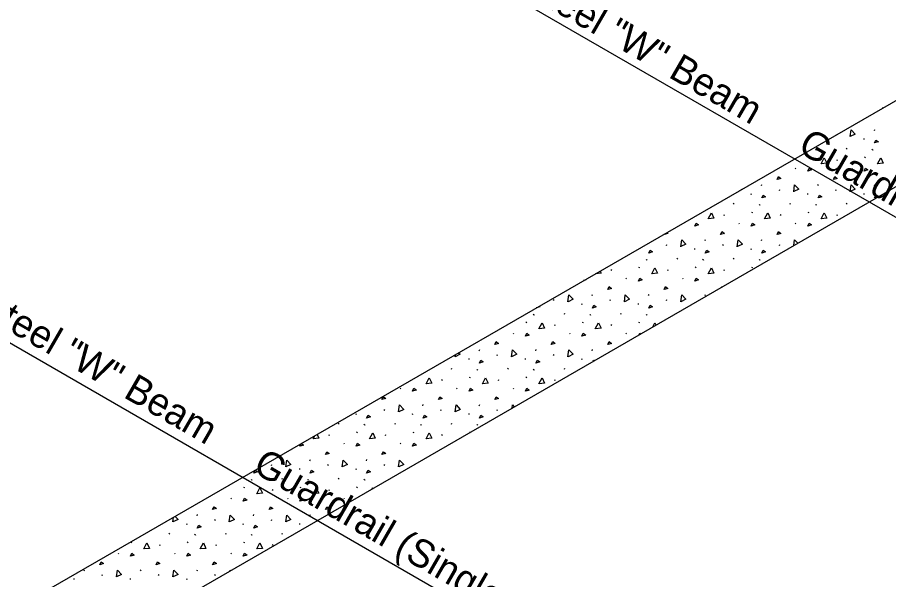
# Model space of a CAD drawing. Extents: x 1000 to 1036.3, y 1000 to 1022.
# Drawn here: x 1015.694 to 1020.071, y 1010.435 to 1013.261 of the extents above; entities that cross this region are included whole.
import ezdxf

# ---------------------------------------------------------------- set-up
doc = ezdxf.new("R2010")
doc.units = 0
for name, color, linetype in [('01-Slab', 7, 'Continuous'), ('03-Dimensions', 7, 'Continuous'), ('30-Program-Titles', 7, 'Continuous')]:
    doc.layers.add(name, color=color, linetype=linetype)

msp = doc.modelspace()

# ---------------------------------------------------------------- linework, layer by layer
at = {"layer": '01-Slab'}
for p, q in [((1015.8639, 1010.3934), (1020.5953, 1013.1251)), ((1016.2388, 1010.1768), (1020.9702, 1012.9087)), ((1016.3077, 1010.2166), (1020.3668, 1012.5603))]:
    msp.add_line(p, q, dxfattribs=at)
at = {"layer": '03-Dimensions'}
msp.add_line((1022.8374, 1010.6778), (1015.9853, 1014.6364), dxfattribs=at)
msp.add_lwpolyline([(1013.2135, 1013.0361), (1020.0644, 1009.0782)], dxfattribs=at)
at = {"layer": '30-Program-Titles'}
for p, q in [((1019.9998, 1012.6918), (1020.0021, 1012.6972)), ((1019.8062, 1012.6676), (1019.8073, 1012.6702)), ((1019.9469, 1012.6528), (1019.9475, 1012.6474)), ((1019.7038, 1012.5989), (1019.7061, 1012.5953)), ((1019.7061, 1012.5976), (1019.7084, 1012.594)), ((1019.86, 1012.5989), (1019.8624, 1012.6043)), ((1019.9873, 1012.5989), (1019.9897, 1012.5953)), ((1019.9897, 1012.5976), (1019.992, 1012.594)), ((1019.6688, 1012.555), (1019.6712, 1012.5603)), ((1019.9523, 1012.555), (1019.9548, 1012.5603)), ((1019.8121, 1012.5414), (1019.8144, 1012.5468)), ((1019.6025, 1012.5035), (1019.6048, 1012.5)), ((1019.8861, 1012.5035), (1019.8884, 1012.5)), ((1019.4326, 1012.4153), (1019.4349, 1012.4207)), ((1019.7162, 1012.4153), (1019.7185, 1012.4207)), ((1019.9998, 1012.4153), (1020.0021, 1012.4207)), ((1019.3798, 1012.3762), (1019.3803, 1012.3708)), ((1019.5226, 1012.3911), (1019.5249, 1012.3964)), ((1019.6633, 1012.3762), (1019.6639, 1012.3708)), ((1019.8062, 1012.3911), (1019.8085, 1012.3964)), ((1019.9469, 1012.3762), (1019.9475, 1012.3708)), ((1019.2928, 1012.3224), (1019.2953, 1012.3277)), ((1019.4202, 1012.3224), (1019.4225, 1012.3188)), ((1019.4225, 1012.321), (1019.4248, 1012.3175)), ((1019.5764, 1012.3224), (1019.5788, 1012.3277)), ((1019.7038, 1012.3224), (1019.7061, 1012.3188)), ((1019.7061, 1012.321), (1019.7084, 1012.3175)), ((1019.86, 1012.3224), (1019.8624, 1012.3277)), ((1019.2449, 1012.2649), (1019.2473, 1012.2702)), ((1019.3852, 1012.2785), (1019.3876, 1012.2838)), ((1019.5285, 1012.2649), (1019.5308, 1012.2702)), ((1019.6688, 1012.2785), (1019.6712, 1012.2838)), ((1019.8121, 1012.2649), (1019.8144, 1012.2702)), ((1019.0365, 1012.2252), (1019.0377, 1012.2234)), ((1019.3189, 1012.227), (1019.3213, 1012.2234)), ((1019.6025, 1012.227), (1019.6048, 1012.2234)), ((1018.9554, 1012.1145), (1018.9578, 1012.1198)), ((1019.149, 1012.1388), (1019.1513, 1012.1441)), ((1019.239, 1012.1145), (1019.2413, 1012.1198)), ((1019.4326, 1012.1388), (1019.4349, 1012.1441)), ((1019.5226, 1012.1145), (1019.5249, 1012.1198)), ((1018.813, 1012.0961), (1018.8132, 1012.0943)), ((1019.0962, 1012.0997), (1019.0968, 1012.0943)), ((1019.3798, 1012.0997), (1019.3803, 1012.0943)), ((1018.853, 1012.0458), (1018.8553, 1012.0423)), ((1018.8553, 1012.0445), (1018.8577, 1012.0409)), ((1019.0093, 1012.0458), (1019.0117, 1012.0512)), ((1019.1366, 1012.0458), (1019.1389, 1012.0423)), ((1019.1389, 1012.0445), (1019.1413, 1012.0409)), ((1019.2928, 1012.0458), (1019.2953, 1012.0512)), ((1019.4202, 1012.0458), (1019.4225, 1012.0423)), ((1019.4225, 1012.0445), (1019.4248, 1012.0409)), ((1018.6778, 1011.9883), (1018.6801, 1011.9937)), ((1018.818, 1012.0019), (1018.8204, 1012.0073)), ((1018.9613, 1011.9883), (1018.9637, 1011.9937)), ((1019.1016, 1012.0019), (1019.104, 1012.0073)), ((1019.2449, 1011.9883), (1019.2473, 1011.9937)), ((1019.3852, 1012.0019), (1019.3876, 1012.0073)), ((1018.7518, 1011.9504), (1018.7541, 1011.9469)), ((1019.0353, 1011.9504), (1019.0377, 1011.9469)), ((1018.5818, 1011.8623), (1018.5842, 1011.8676)), ((1018.8654, 1011.8623), (1018.8678, 1011.8676)), ((1019.149, 1011.8623), (1019.1513, 1011.8676)), ((1018.3883, 1011.838), (1018.3906, 1011.8433)), ((1018.529, 1011.8231), (1018.5296, 1011.8178)), ((1018.6718, 1011.838), (1018.6742, 1011.8433)), ((1018.8126, 1011.8231), (1018.8132, 1011.8178)), ((1018.9554, 1011.838), (1018.9578, 1011.8433)), ((1018.2858, 1011.7693), (1018.2882, 1011.7658)), ((1018.2882, 1011.7679), (1018.2905, 1011.7644)), ((1018.4421, 1011.7693), (1018.4445, 1011.7746)), ((1018.5694, 1011.7693), (1018.5718, 1011.7658)), ((1018.5718, 1011.7679), (1018.5741, 1011.7644)), ((1018.7257, 1011.7693), (1018.7281, 1011.7746)), ((1018.853, 1011.7693), (1018.8553, 1011.7658)), ((1018.8553, 1011.7679), (1018.8577, 1011.7644)), ((1018.2508, 1011.7254), (1018.2533, 1011.7308)), ((1018.5344, 1011.7254), (1018.5368, 1011.7308)), ((1018.818, 1011.7254), (1018.8204, 1011.7308)), ((1018.3942, 1011.7118), (1018.3965, 1011.7171)), ((1018.6778, 1011.7118), (1018.6801, 1011.7171)), ((1018.1846, 1011.6739), (1018.1869, 1011.6703)), ((1018.4682, 1011.6739), (1018.4705, 1011.6703)), ((1018.7518, 1011.6739), (1018.7541, 1011.6703)), ((1018.0147, 1011.5857), (1018.017, 1011.591)), ((1018.2983, 1011.5857), (1018.3006, 1011.591)), ((1018.5818, 1011.5857), (1018.5842, 1011.591)), ((1017.9618, 1011.5466), (1017.9624, 1011.5413)), ((1018.1047, 1011.5614), (1018.107, 1011.5668)), ((1018.2454, 1011.5466), (1018.246, 1011.5413)), ((1018.3883, 1011.5614), (1018.3906, 1011.5668)), ((1018.529, 1011.5466), (1018.5296, 1011.5413)), ((1017.8749, 1011.4928), (1017.8773, 1011.4981)), ((1018.0023, 1011.4928), (1018.0046, 1011.4892)), ((1018.0046, 1011.4914), (1018.0069, 1011.4878)), ((1018.1585, 1011.4928), (1018.1609, 1011.4981)), ((1018.2858, 1011.4928), (1018.2882, 1011.4892)), ((1018.2882, 1011.4914), (1018.2905, 1011.4878)), ((1018.4421, 1011.4928), (1018.4445, 1011.4981)), ((1017.827, 1011.4353), (1017.8293, 1011.4406)), ((1017.9673, 1011.4488), (1017.9697, 1011.4542)), ((1018.1106, 1011.4353), (1018.1129, 1011.4406)), ((1018.2508, 1011.4488), (1018.2533, 1011.4542)), ((1018.3942, 1011.4353), (1018.3965, 1011.4406)), ((1017.6174, 1011.3973), (1017.6198, 1011.3938)), ((1017.901, 1011.3973), (1017.9033, 1011.3938)), ((1018.1846, 1011.3973), (1018.1869, 1011.3938)), ((1017.5375, 1011.2849), (1017.5398, 1011.2902)), ((1017.7311, 1011.3092), (1017.7334, 1011.3145)), ((1017.8211, 1011.2849), (1017.8234, 1011.2902)), ((1018.0147, 1011.3092), (1018.017, 1011.3145)), ((1018.1047, 1011.2849), (1018.107, 1011.2902)), ((1017.3947, 1011.27), (1017.3953, 1011.2647)), ((1017.6783, 1011.27), (1017.6788, 1011.2647)), ((1017.9618, 1011.27), (1017.9624, 1011.2647)), ((1017.3078, 1011.2162), (1017.3102, 1011.2215)), ((1017.4351, 1011.2162), (1017.4374, 1011.2127)), ((1017.4374, 1011.2148), (1017.4398, 1011.2113)), ((1017.5913, 1011.2162), (1017.5938, 1011.2215)), ((1017.7187, 1011.2162), (1017.721, 1011.2127)), ((1017.721, 1011.2148), (1017.7233, 1011.2113)), ((1017.8749, 1011.2162), (1017.8773, 1011.2215)), ((1018.0023, 1011.2162), (1018.0046, 1011.2127)), ((1018.0046, 1011.2148), (1018.0069, 1011.2113)), ((1017.2598, 1011.1587), (1017.2622, 1011.164)), ((1017.4001, 1011.1723), (1017.4025, 1011.1777)), ((1017.5434, 1011.1587), (1017.5458, 1011.164)), ((1017.6837, 1011.1723), (1017.6861, 1011.1777)), ((1017.827, 1011.1587), (1017.8293, 1011.164)), ((1017.9688, 1011.1757), (1017.9697, 1011.1777)), ((1017.3338, 1011.1208), (1017.3362, 1011.1173)), ((1017.6174, 1011.1208), (1017.6198, 1011.1173)), ((1017.1639, 1011.0326), (1017.1663, 1011.0379)), ((1017.4475, 1011.0326), (1017.4498, 1011.0379)), ((1016.9703, 1011.0083), (1016.9727, 1011.0137)), ((1017.1111, 1010.9935), (1017.1117, 1010.9882)), ((1017.2539, 1011.0083), (1017.2563, 1011.0137)), ((1017.3947, 1010.9935), (1017.3953, 1010.9882)), ((1017.5375, 1011.0083), (1017.5398, 1011.0137)), ((1016.8679, 1010.9397), (1016.8703, 1010.9361)), ((1016.8703, 1010.9383), (1016.8726, 1010.9348)), ((1017.0242, 1010.9397), (1017.0266, 1010.945)), ((1017.1515, 1010.9397), (1017.1538, 1010.9361)), ((1017.1538, 1010.9383), (1017.1562, 1010.9348)), ((1017.3078, 1010.9397), (1017.3102, 1010.945)), ((1017.4351, 1010.9397), (1017.4374, 1010.9361)), ((1017.4374, 1010.9383), (1017.4398, 1010.9348)), ((1016.8329, 1010.8958), (1016.8353, 1010.9011)), ((1016.9763, 1010.8822), (1016.9786, 1010.8875)), ((1017.1165, 1010.8958), (1017.1189, 1010.9011)), ((1017.2598, 1010.8822), (1017.2622, 1010.8875)), ((1017.4001, 1010.8958), (1017.4025, 1010.9011)), ((1016.7667, 1010.8443), (1016.769, 1010.8408)), ((1017.0503, 1010.8443), (1017.0526, 1010.8408)), ((1017.3338, 1010.8443), (1017.3362, 1010.8408)), ((1016.5968, 1010.7561), (1016.5991, 1010.7614)), ((1016.8803, 1010.7561), (1016.8827, 1010.7614)), ((1017.1639, 1010.7561), (1017.1663, 1010.7614)), ((1016.5439, 1010.7169), (1016.5445, 1010.7116)), ((1016.6868, 1010.7318), (1016.6891, 1010.7371)), ((1016.8275, 1010.7169), (1016.8281, 1010.7116)), ((1016.9703, 1010.7318), (1016.9727, 1010.7371)), ((1017.1111, 1010.7169), (1017.1117, 1010.7116)), ((1016.457, 1010.6631), (1016.4594, 1010.6684)), ((1016.5843, 1010.6631), (1016.5867, 1010.6596)), ((1016.5867, 1010.6618), (1016.589, 1010.6583)), ((1016.7406, 1010.6631), (1016.743, 1010.6684)), ((1016.8679, 1010.6631), (1016.8703, 1010.6596)), ((1016.8703, 1010.6618), (1016.8726, 1010.6583)), ((1017.0242, 1010.6631), (1017.0266, 1010.6684)), ((1016.2658, 1010.6193), (1016.2682, 1010.6246)), ((1016.4091, 1010.6056), (1016.4114, 1010.6109)), ((1016.5493, 1010.6193), (1016.5518, 1010.6246)), ((1016.6927, 1010.6056), (1016.695, 1010.6109)), ((1016.8329, 1010.6193), (1016.8353, 1010.6246)), ((1016.9763, 1010.6056), (1016.9786, 1010.6109)), ((1016.1995, 1010.5678), (1016.2018, 1010.5642)), ((1016.4831, 1010.5678), (1016.4854, 1010.5642)), ((1016.7667, 1010.5678), (1016.769, 1010.5642)), ((1016.0296, 1010.4795), (1016.0319, 1010.4848)), ((1016.1196, 1010.4553), (1016.1219, 1010.4606)), ((1016.3132, 1010.4795), (1016.3155, 1010.4848)), ((1016.4032, 1010.4553), (1016.4055, 1010.4606)), ((1016.5968, 1010.4795), (1016.5991, 1010.4848)), ((1016.6868, 1010.4553), (1016.6891, 1010.4606)), ((1015.9768, 1010.4404), (1015.9773, 1010.4351)), ((1016.2603, 1010.4404), (1016.2609, 1010.4351)), ((1016.5439, 1010.4404), (1016.5445, 1010.4351))]:
    msp.add_line(p, q, dxfattribs=at)
for points in [[(1020.0433, 1012.8064), (1020.0442, 1012.8043), (1020.0388, 1012.8039)], [(1019.8782, 1012.6615), (1019.8828, 1012.6953), (1019.9041, 1012.6734), (1019.8788, 1012.6617)], [(1020.0009, 1012.6297), (1020.008, 1012.6445), (1020.0198, 1012.6356), (1020.0009, 1012.6297)], [(1019.7322, 1012.5254), (1019.7481, 1012.5557), (1019.7606, 1012.5278), (1019.7328, 1012.5254)], [(1020.0158, 1012.5254), (1020.0317, 1012.5557), (1020.0442, 1012.5278), (1020.0163, 1012.5254)], [(1019.6647, 1012.4882), (1019.6718, 1012.5029), (1019.6836, 1012.4941), (1019.6647, 1012.4882)], [(1019.9483, 1012.4882), (1019.9553, 1012.5029), (1019.9672, 1012.4941), (1019.9483, 1012.4882)], [(1019.5108, 1012.4458), (1019.5179, 1012.4606), (1019.5298, 1012.4518), (1019.5108, 1012.4458)], [(1019.7944, 1012.4458), (1019.8015, 1012.4606), (1019.8133, 1012.4518), (1019.7944, 1012.4458)], [(1019.3358, 1012.398), (1019.3369, 1012.3968), (1019.3218, 1012.3899)], [(1019.5946, 1012.3849), (1019.5993, 1012.4188), (1019.6205, 1012.3968), (1019.5952, 1012.3852)], [(1019.8782, 1012.3849), (1019.8828, 1012.4188), (1019.9041, 1012.3968), (1019.8788, 1012.3852)], [(1019.4338, 1012.3532), (1019.4408, 1012.368), (1019.4527, 1012.3591), (1019.4338, 1012.3532)], [(1019.7173, 1012.3532), (1019.7244, 1012.368), (1019.7363, 1012.3591), (1019.7173, 1012.3532)], [(1020.0009, 1012.3532), (1020.008, 1012.368), (1020.0193, 1012.3595)], [(1020.0169, 1012.3582), (1020.0009, 1012.3532)], [(1019.165, 1012.2489), (1019.1809, 1012.2791), (1019.1934, 1012.2513), (1019.1656, 1012.2489)], [(1019.4486, 1012.2489), (1019.4645, 1012.2791), (1019.477, 1012.2513), (1019.4492, 1012.2489)], [(1019.7322, 1012.2489), (1019.7481, 1012.2791), (1019.7606, 1012.2513), (1019.7328, 1012.2489)], [(1019.0975, 1012.2116), (1019.1046, 1012.2264), (1019.1164, 1012.2175), (1019.0975, 1012.2116)], [(1019.3811, 1012.2116), (1019.3882, 1012.2264), (1019.4, 1012.2175), (1019.3811, 1012.2116)], [(1019.6647, 1012.2116), (1019.6718, 1012.2264), (1019.6836, 1012.2175), (1019.6647, 1012.2116)], [(1018.9571, 1012.1793), (1018.9626, 1012.1752), (1018.9437, 1012.1693)], [(1018.9437, 1012.1693), (1018.9452, 1012.1724)], [(1019.2273, 1012.1693), (1019.2343, 1012.1841), (1019.2462, 1012.1752), (1019.2273, 1012.1693)], [(1019.5108, 1012.1693), (1019.5179, 1012.1841), (1019.5298, 1012.1752), (1019.5108, 1012.1693)], [(1019.0274, 1012.1084), (1019.0321, 1012.1423), (1019.0533, 1012.1203), (1019.028, 1012.1086)], [(1019.311, 1012.1084), (1019.3157, 1012.1423), (1019.3369, 1012.1203), (1019.3116, 1012.1086)], [(1019.5955, 1012.1148), (1019.5993, 1012.1423), (1019.6149, 1012.1261)], [(1018.8666, 1012.0766), (1018.8737, 1012.0914), (1018.8855, 1012.0825), (1018.8666, 1012.0766)], [(1019.1502, 1012.0766), (1019.1573, 1012.0914), (1019.1691, 1012.0825), (1019.1502, 1012.0766)], [(1019.4338, 1012.0766), (1019.4408, 1012.0914), (1019.4527, 1012.0825), (1019.4338, 1012.0766)], [(1018.6214, 1011.9855), (1018.6263, 1011.9748), (1018.5986, 1011.9723)], [(1018.8814, 1011.9723), (1018.8973, 1012.0026), (1018.9098, 1011.9748), (1018.882, 1011.9723)], [(1019.165, 1011.9723), (1019.1809, 1012.0026), (1019.1934, 1011.9748), (1019.1656, 1011.9723)], [(1018.5471, 1011.9426), (1018.5493, 1011.941), (1018.5386, 1011.9377)], [(1018.8139, 1011.9351), (1018.821, 1011.9498), (1018.8328, 1011.941), (1018.8139, 1011.9351)], [(1019.0975, 1011.9351), (1019.1046, 1011.9498), (1019.1164, 1011.941), (1019.0975, 1011.9351)], [(1018.6601, 1011.8928), (1018.6672, 1011.9075), (1018.679, 1011.8987), (1018.6601, 1011.8928)], [(1018.9437, 1011.8928), (1018.9508, 1011.9075), (1018.9626, 1011.8987), (1018.9437, 1011.8928)], [(1019.2336, 1011.9059), (1019.2343, 1011.9075), (1019.2352, 1011.9068)], [(1018.4603, 1011.8318), (1018.4649, 1011.8657), (1018.4862, 1011.8438), (1018.4608, 1011.832)], [(1018.7438, 1011.8318), (1018.7485, 1011.8657), (1018.7698, 1011.8438), (1018.7444, 1011.832)], [(1019.0274, 1011.8318), (1019.0321, 1011.8657), (1019.0533, 1011.8438), (1019.028, 1011.832)], [(1018.3149, 1011.8086), (1018.3183, 1011.806), (1018.3013, 1011.8007)], [(1018.583, 1011.8001), (1018.5901, 1011.8149), (1018.6019, 1011.806), (1018.583, 1011.8001)], [(1018.8666, 1011.8001), (1018.8737, 1011.8149), (1018.8855, 1011.806), (1018.8666, 1011.8001)], [(1018.3143, 1011.6958), (1018.3302, 1011.726), (1018.3427, 1011.6982), (1018.3148, 1011.6958)], [(1018.5978, 1011.6958), (1018.6138, 1011.726), (1018.6263, 1011.6982), (1018.5984, 1011.6958)], [(1018.8866, 1011.7056), (1018.8973, 1011.726), (1018.9024, 1011.7148)], [(1018.2468, 1011.6585), (1018.2538, 1011.6733), (1018.2657, 1011.6644), (1018.2468, 1011.6585)], [(1018.5303, 1011.6585), (1018.5374, 1011.6733), (1018.5493, 1011.6644), (1018.5303, 1011.6585)], [(1018.8173, 1011.6656), (1018.821, 1011.6733), (1018.8253, 1011.6702)], [(1018.0929, 1011.6162), (1018.1, 1011.631), (1018.1118, 1011.6221), (1018.0929, 1011.6162)], [(1018.1767, 1011.5553), (1018.1813, 1011.5892), (1018.2026, 1011.5673), (1018.1773, 1011.5555)], [(1018.3765, 1011.6162), (1018.3836, 1011.631), (1018.3954, 1011.6221), (1018.3765, 1011.6162)], [(1018.4603, 1011.5553), (1018.4649, 1011.5892), (1018.4862, 1011.5673), (1018.4608, 1011.5555)], [(1018.6601, 1011.6162), (1018.6672, 1011.631), (1018.679, 1011.6221), (1018.6601, 1011.6162)], [(1017.8931, 1011.5553), (1017.8945, 1011.5658)], [(1017.9111, 1011.5754), (1017.919, 1011.5673), (1017.8937, 1011.5555)], [(1018.0158, 1011.5235), (1018.0229, 1011.5383), (1018.0348, 1011.5294), (1018.0158, 1011.5235)], [(1018.2994, 1011.5235), (1018.3065, 1011.5383), (1018.3183, 1011.5294), (1018.2994, 1011.5235)], [(1018.5875, 1011.5329), (1018.5901, 1011.5383), (1018.5931, 1011.5361)], [(1017.7471, 1011.4193), (1017.763, 1011.4494), (1017.7755, 1011.4217), (1017.7477, 1011.4193)], [(1018.0307, 1011.4193), (1018.0466, 1011.4494), (1018.0591, 1011.4217), (1018.0313, 1011.4193)], [(1018.3143, 1011.4193), (1018.3302, 1011.4494), (1018.3427, 1011.4217), (1018.3148, 1011.4193)], [(1017.6796, 1011.382), (1017.6867, 1011.3968), (1017.6985, 1011.3879), (1017.6796, 1011.382)], [(1017.9632, 1011.382), (1017.9703, 1011.3968), (1017.9821, 1011.3879), (1017.9632, 1011.382)], [(1018.2468, 1011.382), (1018.2538, 1011.3968), (1018.2657, 1011.3879), (1018.2468, 1011.382)], [(1017.5258, 1011.3397), (1017.5328, 1011.3544), (1017.5447, 1011.3456), (1017.5258, 1011.3397)], [(1017.8093, 1011.3397), (1017.8164, 1011.3544), (1017.8283, 1011.3456), (1017.8093, 1011.3397)], [(1018.0929, 1011.3397), (1018.1, 1011.3544), (1018.1118, 1011.3456), (1018.0929, 1011.3397)], [(1017.6095, 1011.2788), (1017.6142, 1011.3126), (1017.6354, 1011.2907), (1017.6101, 1011.2789)], [(1017.8931, 1011.2788), (1017.8978, 1011.3126), (1017.919, 1011.2907), (1017.8937, 1011.2789)], [(1018.1792, 1011.2972), (1018.1813, 1011.3126), (1018.1902, 1011.3035)], [(1017.4487, 1011.247), (1017.4558, 1011.2618), (1017.4676, 1011.2529), (1017.4487, 1011.247)], [(1017.7323, 1011.247), (1017.7393, 1011.2618), (1017.7512, 1011.2529), (1017.7323, 1011.247)], [(1018.0158, 1011.247), (1018.0229, 1011.2618), (1018.0348, 1011.2529), (1018.0158, 1011.247)], [(1017.1799, 1011.1428), (1017.1879, 1011.1578)], [(1017.1996, 1011.1646), (1017.2083, 1011.1451), (1017.1805, 1011.1428)], [(1017.4635, 1011.1428), (1017.4794, 1011.1729), (1017.4919, 1011.1451), (1017.4641, 1011.1428)], [(1017.7471, 1011.1428), (1017.763, 1011.1729), (1017.7755, 1011.1451), (1017.7477, 1011.1428)], [(1017.1209, 1011.1192), (1017.1313, 1011.1113), (1017.1124, 1011.1054)], [(1017.1124, 1011.1054), (1017.1183, 1011.1177)], [(1017.396, 1011.1054), (1017.4031, 1011.1203), (1017.4149, 1011.1113), (1017.396, 1011.1054)], [(1017.6796, 1011.1054), (1017.6867, 1011.1203), (1017.6985, 1011.1113), (1017.6796, 1011.1054)], [(1017.2422, 1011.0631), (1017.2493, 1011.0779), (1017.2611, 1011.069), (1017.2422, 1011.0631)], [(1017.5258, 1011.0631), (1017.5328, 1011.0779), (1017.5447, 1011.069), (1017.5258, 1011.0631)], [(1017.0423, 1011.0022), (1017.047, 1011.0361), (1017.0683, 1011.0142), (1017.0429, 1011.0024)], [(1017.3259, 1011.0022), (1017.3306, 1011.0361), (1017.3518, 1011.0142), (1017.3265, 1011.0024)], [(1017.6095, 1011.0022), (1017.6142, 1011.0361), (1017.6354, 1011.0142), (1017.6101, 1011.0024)], [(1016.8888, 1010.9852), (1016.9004, 1010.9763), (1016.8815, 1010.9704)], [(1016.8815, 1010.9704), (1016.8884, 1010.985)], [(1017.1651, 1010.9704), (1017.1722, 1010.9853), (1017.184, 1010.9763), (1017.1651, 1010.9704)], [(1017.4487, 1010.9704), (1017.4558, 1010.9853), (1017.4676, 1010.9763), (1017.4487, 1010.9704)], [(1016.8963, 1010.8662), (1016.9123, 1010.8963), (1016.9248, 1010.8686), (1016.8969, 1010.8662)], [(1017.1799, 1010.8662), (1017.1958, 1010.8963), (1017.2083, 1010.8686), (1017.1805, 1010.8662)], [(1017.477, 1010.8918), (1017.4794, 1010.8963), (1017.4806, 1010.8938)], [(1016.8288, 1010.8289), (1016.8359, 1010.8437), (1016.8478, 1010.8348), (1016.8288, 1010.8289)], [(1017.1124, 1010.8289), (1017.1195, 1010.8437), (1017.1313, 1010.8348), (1017.1124, 1010.8289)], [(1016.675, 1010.7866), (1016.6821, 1010.8013), (1016.6939, 1010.7925), (1016.675, 1010.7866)], [(1016.9586, 1010.7866), (1016.9657, 1010.8013), (1016.9775, 1010.7925), (1016.9586, 1010.7866)], [(1017.2422, 1010.7866), (1017.2493, 1010.8013), (1017.2611, 1010.7925), (1017.2422, 1010.7866)], [(1016.7588, 1010.7257), (1016.7634, 1010.7595), (1016.7847, 1010.7376), (1016.7593, 1010.7258)], [(1017.0423, 1010.7257), (1017.047, 1010.7595), (1017.0683, 1010.7376), (1017.0429, 1010.7258)], [(1016.4752, 1010.7257), (1016.4783, 1010.7482)], [(1016.4863, 1010.7528), (1016.5011, 1010.7376), (1016.4758, 1010.7258)], [(1016.5979, 1010.6939), (1016.605, 1010.7087), (1016.6168, 1010.6998), (1016.5979, 1010.6939)], [(1016.8815, 1010.6939), (1016.8886, 1010.7087), (1016.9004, 1010.6998), (1016.8815, 1010.6939)], [(1016.3292, 1010.5897), (1016.3451, 1010.6198), (1016.3576, 1010.592), (1016.3298, 1010.5897)], [(1016.6128, 1010.5897), (1016.6287, 1010.6198), (1016.6412, 1010.592), (1016.6133, 1010.5897)], [(1016.8963, 1010.5897), (1016.9123, 1010.6198), (1016.9248, 1010.592), (1016.8969, 1010.5897)], [(1016.2617, 1010.5523), (1016.2688, 1010.5672), (1016.2806, 1010.5583), (1016.2617, 1010.5523)], [(1016.5453, 1010.5523), (1016.5523, 1010.5672), (1016.5642, 1010.5583), (1016.5453, 1010.5523)], [(1016.8288, 1010.5523), (1016.8359, 1010.5672), (1016.8478, 1010.5583), (1016.8288, 1010.5523)], [(1016.1078, 1010.51), (1016.1149, 1010.5248), (1016.1268, 1010.5159), (1016.1078, 1010.51)], [(1016.3914, 1010.51), (1016.3985, 1010.5248), (1016.4103, 1010.5159), (1016.3914, 1010.51)], [(1016.675, 1010.51), (1016.6821, 1010.5248), (1016.6939, 1010.5159), (1016.675, 1010.51)], [(1016.1916, 1010.4491), (1016.1963, 1010.4829), (1016.2175, 1010.4611), (1016.1922, 1010.4493)], [(1016.4752, 1010.4491), (1016.4798, 1010.4829), (1016.5011, 1010.4611), (1016.4758, 1010.4493)], [(1016.7629, 1010.4795), (1016.7634, 1010.4829), (1016.7654, 1010.4809)]]:
    msp.add_lwpolyline(points, dxfattribs=at)

# ---------------------------------------------------------------- texts
at = {"layer": '03-Dimensions'}
for p in [(1017.2049, 1013.9767), (1014.4663, 1012.3677)]:
    msp.add_text('Pay Limits for Steel "W" Beam     Guardrail (Single Face BR)', height=0.14, rotation=330, dxfattribs=at).set_placement(p)

doc.saveas('drawing.dxf')
